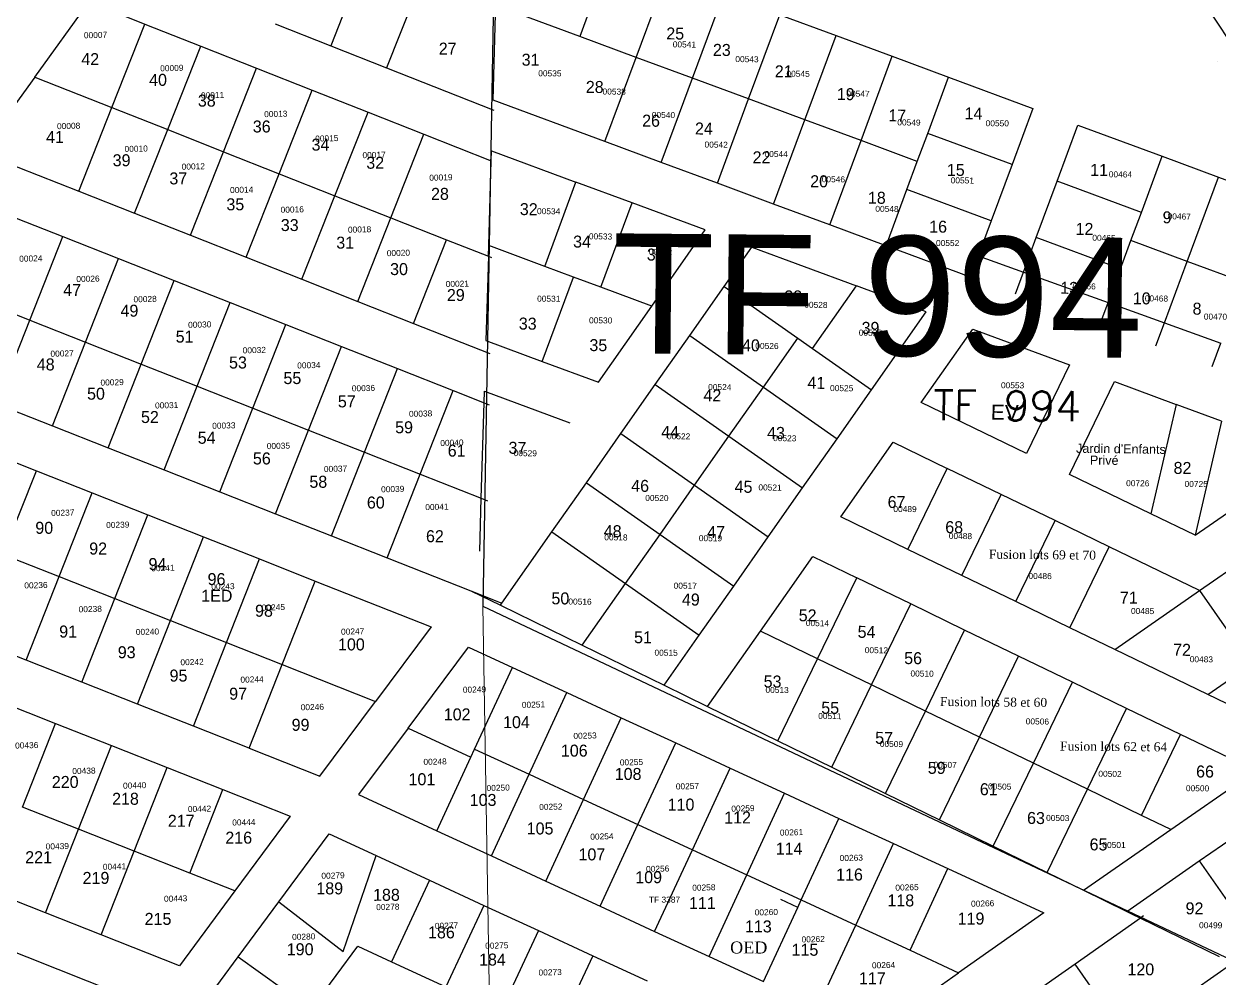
# Model space of a CAD drawing. Header units: metres. Extents: x 0 to 1324930, y 0 to 1631912.
# Drawn here: x 253211 to 253410.3, y 1630697.6 to 1630856.8 of the extents above; entities that cross this region are included whole.
import ezdxf
from ezdxf.enums import TextEntityAlignment as Align

# ---------------------------------------------------------------- set-up
doc = ezdxf.new("R2010")
doc.units = ezdxf.units.M
doc.header["$MEASUREMENT"] = 0
for name, color, linetype in [('A_revoir_niveau_0', 7, 'Continuous'), ('limites_parcelles', 7, 'Continuous'), ('limites_tf', 7, 'Continuous'), ('numero_lot', 7, 'Continuous'), ('numero_parcelle', 7, 'Continuous')]:
    doc.layers.add(name, color=color, linetype=linetype)
doc.layers.add('Numero Titre Foncier', color=4, linetype='Continuous', lineweight=0)
doc.layers.add('numéros', color=5, linetype='Continuous', lineweight=0)
doc.styles.get("Standard").update_dxf_attribs({"font": 'txt.shx'})
doc.styles.add('Style-Arial', font='arial.ttf')
doc.styles.add('Style-ENGINEERING', font='ENGINEERING.shx')
doc.styles.add('Style-FANCY', font='times.ttf')
doc.styles.add('Style-Times New Roman', font='times.ttf')

msp = doc.modelspace()

# ---------------------------------------------------------------- linework, layer by layer
at = {"layer": 'A_revoir_niveau_0', "color": 6, "ltscale": 39.37}
msp.add_line((253409.99533, 1630850.4831), (253410.01206, 1630850.52772), dxfattribs=at)
at = {"layer": 'limites_parcelles'}
for p, q in [((253308.83303, 1630868.76673), (253303.71837, 1630854.6697)), ((253267.67698, 1630867.07096), (253262.16745, 1630853.11914)), ((253313.09541, 1630851.19542), (253318.3056, 1630865.25765)), ((253276.97843, 1630863.39895), (253271.4689, 1630849.44746)), ((253322.47246, 1630847.72114), (253327.68283, 1630861.78388)), ((253212.78418, 1630847.88454), (253221.86654, 1630860.42814)), ((253221.86654, 1630860.42814), (253231.168, 1630856.75583)), ((253225.65853, 1630842.80215), (253231.168, 1630856.75583)), ((253231.168, 1630856.75583), (253240.46954, 1630853.08373)), ((253252.86698, 1630856.79043), (253262.16745, 1630853.11914)), ((253289.22717, 1630844.04237), (253289.6557, 1630858.39769)), ((253303.71837, 1630854.6697), (253294.34132, 1630858.14398)), ((253331.8495, 1630844.24686), (253337.06007, 1630858.31012)), ((253337.06007, 1630858.31012), (253346.4373, 1630854.83635)), ((253313.09541, 1630851.19542), (253303.71837, 1630854.6697)), ((253341.22655, 1630840.77258), (253346.4373, 1630854.83635)), ((253346.4373, 1630854.83635), (253355.81454, 1630851.36258)), ((253234.9601, 1630839.13037), (253240.46954, 1630853.08373)), ((253240.46954, 1630853.08373), (253249.77056, 1630849.41184)), ((253262.16745, 1630853.11914), (253271.4689, 1630849.44746)), ((253307.88399, 1630837.12985), (253313.09541, 1630851.19542)), ((253322.47246, 1630847.72114), (253313.09541, 1630851.19542)), ((253350.6036, 1630837.2983), (253355.81454, 1630851.36258)), ((253355.81454, 1630851.36258), (253365.19177, 1630847.88882)), ((253244.26123, 1630835.45876), (253249.77056, 1630849.41184)), ((253249.77056, 1630849.41184), (253259.0721, 1630845.73975)), ((253271.4689, 1630849.44746), (253289.3767, 1630842.37689)), ((253212.78418, 1630847.88454), (253203.70348, 1630835.34395)), ((253212.78418, 1630847.88454), (253225.65853, 1630842.80215)), ((253317.26104, 1630833.65557), (253322.47246, 1630847.72114)), ((253331.8495, 1630844.24686), (253322.47246, 1630847.72114)), ((253361.71778, 1630838.51254), (253365.19177, 1630847.88882)), ((253365.19177, 1630847.88882), (253379.25763, 1630842.67817)), ((253253.56289, 1630831.78695), (253259.0721, 1630845.73975)), ((253259.0721, 1630845.73975), (253268.37278, 1630842.068)), ((253220.15005, 1630828.85146), (253225.65853, 1630842.80215)), ((253225.65853, 1630842.80215), (253234.9601, 1630839.13037)), ((253307.88399, 1630837.12985), (253289.22717, 1630844.04237)), ((253326.63808, 1630830.18129), (253331.8495, 1630844.24686)), ((253341.22655, 1630840.77258), (253331.8495, 1630844.24686)), ((253379.25763, 1630842.67817), (253375.78335, 1630833.30112)), ((253262.86368, 1630828.11548), (253268.37278, 1630842.068)), ((253268.37278, 1630842.068), (253277.67427, 1630838.39592)), ((253336.01513, 1630826.70701), (253341.22655, 1630840.77258)), ((253350.6036, 1630837.2983), (253341.22655, 1630840.77258)), ((253229.45162, 1630825.17943), (253234.9601, 1630839.13037)), ((253234.9601, 1630839.13037), (253244.26123, 1630835.45876)), ((253383.28498, 1630830.5217), (253386.75926, 1630839.89875)), ((253386.75926, 1630839.89875), (253400.82483, 1630834.68733)), ((253272.16548, 1630824.44361), (253277.67427, 1630838.39592)), ((253277.67427, 1630838.39592), (253288.93324, 1630833.95061)), ((253317.26104, 1630833.65557), (253307.88399, 1630837.12985)), ((253345.39217, 1630823.23273), (253350.6036, 1630837.2983)), ((253359.98064, 1630833.82402), (253350.6036, 1630837.2983)), ((253359.98064, 1630833.82402), (253361.71778, 1630838.51254)), ((253375.78335, 1630833.30112), (253361.71778, 1630838.51254)), ((253203.70348, 1630835.34395), (253220.15005, 1630828.85146)), ((253238.75267, 1630821.50761), (253244.26123, 1630835.45876)), ((253244.26123, 1630835.45876), (253253.56289, 1630831.78695)), ((253288.93324, 1630833.95061), (253288.98228, 1630835.59705)), ((253288.98228, 1630835.59705), (253303.04896, 1630830.38704)), ((253397.35055, 1630825.31028), (253400.82483, 1630834.68733)), ((253400.82483, 1630834.68733), (253410.20188, 1630831.21305)), ((253288.51115, 1630819.77978), (253288.93324, 1630833.95061)), ((253326.63808, 1630830.18129), (253317.26104, 1630833.65557)), ((253358.2435, 1630829.1355), (253359.98064, 1630833.82402)), ((253375.78335, 1630833.30112), (253372.30907, 1630823.92408)), ((253248.05424, 1630817.83559), (253253.56289, 1630831.78695)), ((253253.56289, 1630831.78695), (253262.86368, 1630828.11548)), ((253404.99046, 1630817.14748), (253410.20188, 1630831.21305)), ((253410.20188, 1630831.21305), (253419.57892, 1630827.73877)), ((253220.15005, 1630828.85146), (253229.45162, 1630825.17943)), ((253297.83845, 1630816.32393), (253303.04896, 1630830.38704)), ((253312.4264, 1630826.91383), (253303.04896, 1630830.38704)), ((253336.01513, 1630826.70701), (253326.63808, 1630830.18129)), ((253354.76922, 1630819.75845), (253358.2435, 1630829.1355)), ((253372.30907, 1630823.92408), (253358.2435, 1630829.1355)), ((253379.8107, 1630821.14465), (253383.28498, 1630830.5217)), ((253397.35055, 1630825.31028), (253383.28498, 1630830.5217)), ((253257.35494, 1630814.1639), (253262.86368, 1630828.11548)), ((253262.86368, 1630828.11548), (253272.16548, 1630824.44361)), ((253307.2155, 1630812.84965), (253312.4264, 1630826.91383)), ((253324.61707, 1630822.39866), (253312.4264, 1630826.91383)), ((253345.39217, 1630823.23273), (253336.01513, 1630826.70701)), ((253208.16258, 1630824.98271), (253217.46332, 1630821.3111)), ((253229.45162, 1630825.17943), (253238.75267, 1630821.50761)), ((253395.61341, 1630820.62176), (253397.35055, 1630825.31028)), ((253266.65685, 1630810.49174), (253272.16548, 1630824.44361)), ((253272.16548, 1630824.44361), (253281.46726, 1630820.77175)), ((253354.76922, 1630819.75845), (253345.39217, 1630823.23273)), ((253372.30907, 1630823.92408), (253370.14632, 1630818.08686)), ((253211.95531, 1630807.35884), (253217.46332, 1630821.3111)), ((253217.46332, 1630821.3111), (253226.76491, 1630817.63914)), ((253238.75267, 1630821.50761), (253248.05424, 1630817.83559)), ((253275.95878, 1630806.81957), (253281.46726, 1630820.77175)), ((253281.46726, 1630820.77175), (253288.45849, 1630818.01185)), ((253315.70745, 1630809.70331), (253324.61707, 1630822.39866)), ((253377.67397, 1630815.37763), (253379.8107, 1630821.14465)), ((253393.87627, 1630815.93323), (253379.8107, 1630821.14465)), ((253393.87627, 1630815.93323), (253395.61341, 1630820.62176)), ((253404.99046, 1630817.14748), (253395.61341, 1630820.62176)), ((253288.45849, 1630818.01185), (253288.51115, 1630819.77978)), ((253297.83845, 1630816.32393), (253288.51115, 1630819.77978)), ((253327.77806, 1630812.97648), (253332.37367, 1630819.52477)), ((253332.37367, 1630819.52477), (253349.82602, 1630813.05852)), ((253368.83479, 1630814.54703), (253354.76922, 1630819.75845)), ((253221.25688, 1630803.6868), (253226.76491, 1630817.63914)), ((253226.76491, 1630817.63914), (253236.06617, 1630813.96732)), ((253248.05424, 1630817.83559), (253257.35494, 1630814.1639)), ((253288.45849, 1630818.01185), (253288.03969, 1630803.95135)), ((253288.45849, 1630818.01185), (253288.96543, 1630817.81172)), ((253370.14632, 1630818.08686), (253368.83479, 1630814.54703)), ((253370.14632, 1630818.08686), (253377.67397, 1630815.37763)), ((253401.19785, 1630806.91128), (253404.99046, 1630817.14748)), ((253414.3675, 1630813.6732), (253404.99046, 1630817.14748)), ((253302.63219, 1630814.54781), (253297.83845, 1630816.32393)), ((253376.33642, 1630811.76761), (253377.67397, 1630815.37763)), ((253377.67397, 1630815.37763), (253391.7883, 1630810.29782)), ((253391.7883, 1630810.29782), (253393.87627, 1630815.93323)), ((253230.5581, 1630800.0149), (253236.06617, 1630813.96732)), ((253236.06617, 1630813.96732), (253245.36777, 1630810.29537)), ((253257.35494, 1630814.1639), (253266.65685, 1630810.49174)), ((253297.41969, 1630800.47931), (253302.63219, 1630814.54781)), ((253307.2155, 1630812.84965), (253302.63219, 1630814.54781)), ((253315.70745, 1630809.70331), (253307.2155, 1630812.84965)), ((253322.03355, 1630804.79111), (253327.77806, 1630812.97648)), ((253327.77806, 1630812.97648), (253340.05611, 1630804.35971)), ((253342.51172, 1630802.63636), (253349.82602, 1630813.05852)), ((253361.46092, 1630808.74768), (253349.82602, 1630813.05852)), ((253202.65461, 1630811.03053), (253211.95531, 1630807.35884)), ((253239.85967, 1630796.34287), (253245.36777, 1630810.29537)), ((253245.36777, 1630810.29537), (253254.66937, 1630806.62341)), ((253266.65685, 1630810.49174), (253275.95878, 1630806.81957)), ((253306.79782, 1630797.00796), (253315.70745, 1630809.70331)), ((253352.33414, 1630795.74296), (253361.46092, 1630808.74768)), ((253390.40199, 1630806.55619), (253391.7883, 1630810.29782)), ((253391.7883, 1630810.29782), (253401.19785, 1630806.91128)), ((253206.44737, 1630793.40672), (253211.95531, 1630807.35884)), ((253211.95531, 1630807.35884), (253221.25688, 1630803.6868)), ((253275.95878, 1630806.81957), (253288.69678, 1630801.79062)), ((253399.77904, 1630803.08191), (253401.19785, 1630806.91128)), ((253401.19785, 1630806.91128), (253410.60741, 1630803.52474)), ((253249.16124, 1630792.67084), (253254.66937, 1630806.62341)), ((253254.66937, 1630806.62341), (253263.97062, 1630802.95159)), ((253316.28904, 1630796.60575), (253322.03355, 1630804.79111)), ((253322.03355, 1630804.79111), (253334.3116, 1630796.17435)), ((253360.60889, 1630793.60734), (253369.21752, 1630805.87379)), ((253369.21752, 1630805.87379), (253385.34586, 1630799.89809)), ((253215.74896, 1630789.73476), (253221.25688, 1630803.6868)), ((253221.25688, 1630803.6868), (253230.5581, 1630800.0149)), ((253258.46246, 1630788.99894), (253263.97062, 1630802.95159)), ((253263.97062, 1630802.95159), (253273.27222, 1630799.27964)), ((253288.03969, 1630803.95135), (253297.41969, 1630800.47931)), ((253334.3116, 1630796.17435), (253340.05611, 1630804.35971)), ((253340.05611, 1630804.35971), (253342.51172, 1630802.63636)), ((253409.15608, 1630799.60763), (253410.60741, 1630803.52474)), ((253342.51172, 1630802.63636), (253352.33414, 1630795.74296)), ((253225.05022, 1630786.06294), (253230.5581, 1630800.0149)), ((253230.5581, 1630800.0149), (253239.85967, 1630796.34287)), ((253267.76403, 1630785.3269), (253273.27222, 1630799.27964)), ((253273.27222, 1630799.27964), (253282.57423, 1630795.60752)), ((253297.41969, 1630800.47931), (253306.79782, 1630797.00796)), ((253385.34586, 1630799.89809), (253378.18781, 1630785.10264)), ((253385.38927, 1630781.61857), (253392.88204, 1630797.10587)), ((253392.88204, 1630797.10587), (253403.1311, 1630793.3085)), ((253234.35181, 1630782.39098), (253239.85967, 1630796.34287)), ((253239.85967, 1630796.34287), (253249.16124, 1630792.67084)), ((253277.06525, 1630781.65501), (253282.57423, 1630795.60752)), ((253282.57423, 1630795.60752), (253287.7313, 1630793.57144)), ((253287.7313, 1630793.57144), (253287.789, 1630795.51283)), ((253287.789, 1630795.51283), (253302.04602, 1630790.23711)), ((253310.54453, 1630788.42038), (253316.28904, 1630796.60575)), ((253316.28904, 1630796.60575), (253328.56709, 1630787.98898)), ((253328.56709, 1630787.98898), (253334.3116, 1630796.17435)), ((253334.3116, 1630796.17435), (253346.58961, 1630787.55761)), ((253346.58961, 1630787.55761), (253352.33414, 1630795.74296)), ((253206.44737, 1630793.40672), (253215.74896, 1630789.73476)), ((253287.25747, 1630777.6313), (253287.7313, 1630793.57144)), ((253287.7313, 1630793.57144), (253288.55416, 1630793.24656)), ((253378.18781, 1630785.10264), (253360.60889, 1630793.60734)), ((253403.1311, 1630793.3085), (253398.94799, 1630775.05885)), ((253410.69839, 1630790.50475), (253403.1311, 1630793.3085)), ((253243.65341, 1630778.71901), (253249.16124, 1630792.67084)), ((253249.16124, 1630792.67084), (253258.46246, 1630788.99894)), ((253215.74896, 1630789.73476), (253225.05022, 1630786.06294)), ((253252.95466, 1630775.04719), (253258.46246, 1630788.99894)), ((253258.46246, 1630788.99894), (253267.76403, 1630785.3269)), ((253410.69839, 1630790.50475), (253406.3385, 1630771.48331)), ((253304.80002, 1630780.23502), (253310.54453, 1630788.42038)), ((253310.54453, 1630788.42038), (253322.82258, 1630779.80362)), ((253322.82258, 1630779.80362), (253328.56709, 1630787.98898)), ((253328.56709, 1630787.98898), (253340.84508, 1630779.37225)), ((253340.84508, 1630779.37225), (253346.58961, 1630787.55761)), ((253346.58961, 1630787.55761), (253346.58965, 1630787.55758)), ((253347.22269, 1630774.53331), (253355.95282, 1630786.97289)), ((253355.95282, 1630786.97289), (253364.95464, 1630782.6178)), ((253203.76154, 1630785.88215), (253213.062, 1630782.20784)), ((253225.05022, 1630786.06294), (253234.35181, 1630782.39098)), ((253262.25626, 1630771.37523), (253267.76403, 1630785.3269)), ((253267.76403, 1630785.3269), (253277.06525, 1630781.65501)), ((253406.3385, 1630771.48331), (253425.7017, 1630784.94589)), ((253207.55017, 1630768.2567), (253213.062, 1630782.20784)), ((253213.062, 1630782.20784), (253222.36246, 1630778.53352)), ((253234.35181, 1630782.39098), (253243.65341, 1630778.71901)), ((253271.55728, 1630767.70349), (253277.06525, 1630781.65501)), ((253277.06525, 1630781.65501), (253287.25747, 1630777.6313)), ((253358.42201, 1630769.11507), (253364.95464, 1630782.6178)), ((253373.95646, 1630778.26272), (253364.95464, 1630782.6178)), ((253398.94799, 1630775.05885), (253385.38927, 1630781.61857)), ((253299.05551, 1630772.04965), (253304.80002, 1630780.23502)), ((253304.80002, 1630780.23502), (253317.07807, 1630771.61825)), ((253317.07807, 1630771.61825), (253322.82258, 1630779.80362)), ((253322.82258, 1630779.80362), (253335.10056, 1630771.1869)), ((253335.10056, 1630771.1869), (253340.84508, 1630779.37225)), ((253216.85061, 1630764.58234), (253222.36246, 1630778.53352)), ((253222.36246, 1630778.53352), (253231.66291, 1630774.85921)), ((253243.65341, 1630778.71901), (253252.95466, 1630775.04719)), ((253286.99461, 1630768.78819), (253287.25747, 1630777.6313)), ((253287.25747, 1630777.6313), (253288.28551, 1630777.22545)), ((253367.42383, 1630764.75998), (253373.95646, 1630778.26272)), ((253382.95828, 1630773.90763), (253373.95646, 1630778.26272)), ((253226.15105, 1630760.90797), (253231.66291, 1630774.85921)), ((253231.66291, 1630774.85921), (253240.96337, 1630771.1849)), ((253252.95466, 1630775.04719), (253262.25626, 1630771.37523)), ((253406.3385, 1630771.48331), (253398.94799, 1630775.05885)), ((253358.42201, 1630769.11507), (253347.22269, 1630774.53331)), ((253376.42565, 1630760.40489), (253382.95828, 1630773.90763)), ((253391.96011, 1630769.55254), (253382.95828, 1630773.90763)), ((253235.45148, 1630757.23361), (253240.96337, 1630771.1849)), ((253240.96337, 1630771.1849), (253250.26383, 1630767.51059)), ((253262.25626, 1630771.37523), (253271.55728, 1630767.70349)), ((253290.70204, 1630760.14571), (253299.05551, 1630772.04965)), ((253299.05551, 1630772.04965), (253311.33356, 1630763.43289)), ((253311.33356, 1630763.43289), (253317.07807, 1630771.61825)), ((253317.07807, 1630771.61825), (253329.35603, 1630763.00155)), ((253329.35603, 1630763.00155), (253335.10056, 1630771.1869)), ((253367.42383, 1630764.75998), (253358.42201, 1630769.11507)), ((253385.42747, 1630756.0498), (253391.96011, 1630769.55254)), ((253407.06492, 1630762.24481), (253391.96011, 1630769.55254)), ((253207.55017, 1630768.2567), (253216.85061, 1630764.58234)), ((253244.75192, 1630753.55924), (253250.26383, 1630767.51059)), ((253250.26383, 1630767.51059), (253259.56481, 1630763.83607)), ((253271.55728, 1630767.70349), (253285.52199, 1630762.19064)), ((253333.83649, 1630755.45929), (253342.56662, 1630767.89887)), ((253342.56662, 1630767.89887), (253349.87399, 1630764.36355)), ((253407.06492, 1630762.24481), (253415.27544, 1630767.95331)), ((253211.34136, 1630750.63773), (253216.85061, 1630764.58234)), ((253216.85061, 1630764.58234), (253226.15105, 1630760.90797)), ((253254.05234, 1630749.88489), (253259.56481, 1630763.83607)), ((253259.56481, 1630763.83607), (253278.91584, 1630756.19174)), ((253304.09195, 1630753.11429), (253311.33356, 1630763.43289)), ((253311.33356, 1630763.43289), (253323.6115, 1630754.81619)), ((253323.6115, 1630754.81619), (253329.35603, 1630763.00155)), ((253343.34136, 1630750.86082), (253349.87399, 1630764.36355)), ((253358.87581, 1630760.00847), (253349.87399, 1630764.36355)), ((253376.42565, 1630760.40489), (253367.42383, 1630764.75998)), ((253220.64133, 1630746.96218), (253226.15105, 1630760.90797)), ((253226.15105, 1630760.90797), (253235.45148, 1630757.23361)), ((253285.52199, 1630762.19064), (253290.44763, 1630759.78316)), ((253285.52199, 1630762.19064), (253290.70204, 1630760.14571)), ((253392.93238, 1630752.41893), (253407.06492, 1630762.24481)), ((253407.06492, 1630762.24481), (253415.62767, 1630749.92903)), ((253290.44763, 1630759.78316), (253290.70204, 1630760.14571)), ((253290.44763, 1630759.78316), (253304.09195, 1630753.11429)), ((253352.34318, 1630746.50573), (253358.87581, 1630760.00847)), ((253367.87764, 1630755.65338), (253358.87581, 1630760.00847)), ((253385.42747, 1630756.0498), (253376.42565, 1630760.40489)), ((253229.9413, 1630743.28664), (253235.45148, 1630757.23361)), ((253235.45148, 1630757.23361), (253244.75192, 1630753.55924)), ((253278.91584, 1630756.19174), (253269.63611, 1630743.72906)), ((253317.73671, 1630746.44521), (253323.6115, 1630754.81619)), ((253325.01411, 1630742.88827), (253333.83649, 1630755.45929)), ((253343.34136, 1630750.86082), (253333.83649, 1630755.45929)), ((253361.345, 1630742.15064), (253367.87764, 1630755.65338)), ((253376.87946, 1630751.29829), (253367.87764, 1630755.65338)), ((253392.93238, 1630752.41893), (253385.42747, 1630756.0498)), ((253211.34136, 1630750.63773), (253202.04139, 1630754.31327)), ((253239.24127, 1630739.6111), (253244.75192, 1630753.55924)), ((253244.75192, 1630753.55924), (253254.05234, 1630749.88489)), ((253304.09195, 1630753.11429), (253317.73671, 1630746.44521)), ((253275.04355, 1630739.2712), (253285.11319, 1630752.79419)), ((253285.11319, 1630752.79419), (253292.44794, 1630749.40581)), ((253336.71693, 1630737.16835), (253343.34136, 1630750.86082)), ((253352.34318, 1630746.50573), (253343.34136, 1630750.86082)), ((253370.34682, 1630737.79555), (253376.87946, 1630751.29829)), ((253385.88128, 1630746.9432), (253376.87946, 1630751.29829)), ((253408.42697, 1630744.92263), (253392.93238, 1630752.41893)), ((253220.64133, 1630746.96218), (253211.34136, 1630750.63773)), ((253248.54086, 1630735.9357), (253254.05234, 1630749.88489)), ((253254.05234, 1630749.88489), (253269.63611, 1630743.72906)), ((253286.15778, 1630735.79013), (253292.44794, 1630749.40581)), ((253292.44794, 1630749.40581), (253301.52598, 1630745.21208)), ((253408.42697, 1630744.92263), (253415.62767, 1630749.92903)), ((253229.9413, 1630743.28664), (253220.64133, 1630746.96218)), ((253379.34865, 1630733.44047), (253385.88128, 1630746.9432)), ((253394.8831, 1630742.58811), (253385.88128, 1630746.9432)), ((253295.2358, 1630731.59608), (253301.52598, 1630745.21208)), ((253301.52598, 1630745.21208), (253310.60397, 1630741.01838)), ((253317.73671, 1630746.44521), (253325.01411, 1630742.88827)), ((253345.70126, 1630732.77712), (253352.34318, 1630746.50573)), ((253361.345, 1630742.15064), (253352.34318, 1630746.50573)), ((253423.92157, 1630737.42633), (253408.42697, 1630744.92263)), ((253206.97854, 1630743.75177), (253216.27922, 1630740.0775)), ((253239.24127, 1630739.6111), (253229.9413, 1630743.28664)), ((253260.35572, 1630731.26638), (253269.63611, 1630743.72906)), ((253325.01411, 1630742.88827), (253336.71693, 1630737.16835)), ((253304.31344, 1630727.40221), (253310.60397, 1630741.01838)), ((253310.60397, 1630741.01838), (253319.68278, 1630736.8243)), ((253354.6856, 1630728.38589), (253361.345, 1630742.15064)), ((253370.34682, 1630737.79555), (253361.345, 1630742.15064)), ((253388.35047, 1630729.08538), (253394.8831, 1630742.58811)), ((253403.88492, 1630738.23302), (253394.8831, 1630742.58811)), ((253210.77338, 1630726.13068), (253216.27922, 1630740.0775)), ((253216.27922, 1630740.0775), (253225.57956, 1630736.40337)), ((253248.54086, 1630735.9357), (253239.24127, 1630739.6111)), ((253275.04355, 1630739.2712), (253266.80486, 1630728.20574)), ((253275.04355, 1630739.2712), (253285.52856, 1630734.42813)), ((253336.71693, 1630737.16835), (253345.70126, 1630732.77712)), ((253363.66994, 1630723.99466), (253370.34682, 1630737.79555)), ((253379.34865, 1630733.44047), (253370.34682, 1630737.79555)), ((253397.35229, 1630724.73029), (253403.88492, 1630738.23302)), ((253416.38421, 1630732.18586), (253403.88492, 1630738.23302)), ((253220.07319, 1630722.45522), (253225.57956, 1630736.40337)), ((253225.57956, 1630736.40337), (253234.88009, 1630732.72917)), ((253248.54086, 1630735.9357), (253260.35572, 1630731.26638)), ((253285.52856, 1630734.42813), (253286.15778, 1630735.79013)), ((253286.15778, 1630735.79013), (253295.2358, 1630731.59608)), ((253313.39215, 1630723.20783), (253319.68278, 1630736.8243)), ((253319.68278, 1630736.8243), (253328.76077, 1630732.6306)), ((253279.86676, 1630722.171), (253285.5287, 1630734.42807)), ((253285.5287, 1630734.42807), (253285.52856, 1630734.42813)), ((253372.65427, 1630719.60343), (253379.34865, 1630733.44047)), ((253388.35047, 1630729.08538), (253379.34865, 1630733.44047)), ((253229.37327, 1630718.77966), (253234.88009, 1630732.72917)), ((253234.88009, 1630732.72917), (253244.18059, 1630729.05497)), ((253288.94437, 1630717.97738), (253295.2358, 1630731.59608)), ((253295.2358, 1630731.59608), (253304.31344, 1630727.40221)), ((253322.47001, 1630719.01385), (253328.76077, 1630732.6306)), ((253328.76077, 1630732.6306), (253337.83838, 1630728.43707)), ((253345.70126, 1630732.77712), (253354.6856, 1630728.38589)), ((253402.25161, 1630722.35999), (253416.38421, 1630732.18586)), ((253238.67412, 1630715.10379), (253244.18059, 1630729.05497)), ((253244.18059, 1630729.05497), (253255.40735, 1630724.61942)), ((253381.63861, 1630715.2122), (253388.35047, 1630729.08538)), ((253397.35229, 1630724.73029), (253388.35047, 1630729.08538)), ((253266.80486, 1630728.20574), (253279.86666, 1630722.17078)), ((253298.02188, 1630713.7838), (253304.31344, 1630727.40221)), ((253304.31344, 1630727.40221), (253313.39215, 1630723.20783)), ((253331.54749, 1630714.82005), (253337.83838, 1630728.43707)), ((253337.83838, 1630728.43707), (253346.91719, 1630724.24299)), ((253354.6856, 1630728.38589), (253363.66994, 1630723.99466)), ((253220.07319, 1630722.45522), (253210.77338, 1630726.13068)), ((253255.40735, 1630724.61942), (253246.17896, 1630712.13776)), ((253307.10071, 1630709.58961), (253313.39215, 1630723.20783)), ((253313.39215, 1630723.20783), (253322.47001, 1630719.01385)), ((253340.62617, 1630710.62569), (253346.91719, 1630724.24299)), ((253346.91719, 1630724.24299), (253355.99518, 1630720.04929)), ((253363.66994, 1630723.99466), (253372.65427, 1630719.60343)), ((253402.25161, 1630722.35999), (253397.35229, 1630724.73029)), ((253214.56509, 1630708.50268), (253220.07319, 1630722.45522)), ((253229.37327, 1630718.77966), (253220.07319, 1630722.45522)), ((253253.48502, 1630710.30966), (253261.87552, 1630721.67198)), ((253261.87552, 1630721.67198), (253269.75885, 1630718.02678)), ((253279.86666, 1630722.17078), (253279.86676, 1630722.171)), ((253279.86676, 1630722.171), (253288.94437, 1630717.97738)), ((253387.70575, 1630712.24679), (253402.25161, 1630722.35999)), ((253407.00886, 1630717.14188), (253415.05517, 1630722.7362)), ((253316.17866, 1630705.39583), (253322.47001, 1630719.01385)), ((253322.47001, 1630719.01385), (253331.54749, 1630714.82005)), ((253349.70403, 1630706.43171), (253355.99518, 1630720.04929)), ((253355.99518, 1630720.04929), (253365.07278, 1630715.85577)), ((253372.65427, 1630719.60343), (253381.63861, 1630715.2122)), ((253223.86519, 1630704.82692), (253229.37327, 1630718.77966)), ((253238.67412, 1630715.10379), (253229.37327, 1630718.77966)), ((253264.2563, 1630702.03859), (253269.75885, 1630718.02678)), ((253269.75885, 1630718.02678), (253278.63868, 1630713.92081)), ((253288.94437, 1630717.97738), (253298.02188, 1630713.7838)), ((253394.90634, 1630708.7274), (253407.00886, 1630717.14188)), ((253407.00886, 1630717.14188), (253415.57161, 1630704.8261)), ((253246.17896, 1630712.13776), (253238.67412, 1630715.10379)), ((253358.78123, 1630702.23804), (253365.07278, 1630715.85577)), ((253365.07278, 1630715.85577), (253365.07283, 1630715.85587)), ((253365.07283, 1630715.85587), (253381.05776, 1630708.4712)), ((253381.63861, 1630715.2122), (253387.70575, 1630712.24679)), ((253278.63868, 1630713.92081), (253272.28097, 1630700.3361)), ((253278.63868, 1630713.92081), (253287.71429, 1630709.72431)), ((253298.02188, 1630713.7838), (253307.10071, 1630709.58961)), ((253325.25623, 1630701.20223), (253331.54749, 1630714.82005)), ((253331.54749, 1630714.82005), (253340.62617, 1630710.62569)), ((253214.56509, 1630708.50268), (253205.26533, 1630712.17829)), ((253246.17896, 1630712.13776), (253236.95024, 1630699.65611)), ((253387.70575, 1630712.24679), (253394.90634, 1630708.7274)), ((253246.71236, 1630701.13919), (253253.48502, 1630710.30966)), ((253253.48502, 1630710.30966), (253264.2563, 1630702.03859)), ((253287.71429, 1630709.72431), (253281.35713, 1630696.13895)), ((253287.71429, 1630709.72431), (253296.79111, 1630705.52724)), ((253307.10071, 1630709.58961), (253316.17866, 1630705.39583)), ((253334.33501, 1630697.00807), (253340.05141, 1630709.38159)), ((253340.05141, 1630709.38159), (253337.20999, 1630710.69436)), ((253340.05141, 1630709.38159), (253340.62617, 1630710.62569)), ((253340.62617, 1630710.62569), (253349.70403, 1630706.43171)), ((253223.86519, 1630704.82692), (253214.56509, 1630708.50268)), ((253381.05776, 1630708.4712), (253366.88004, 1630698.49658)), ((253397.20486, 1630707.60397), (253386.29148, 1630699.92594)), ((253394.90634, 1630708.7274), (253395.83874, 1630708.27167)), ((253395.83874, 1630708.27167), (253397.20486, 1630707.60397)), ((253397.73195, 1630707.97481), (253397.20486, 1630707.60397)), ((253397.20486, 1630707.60397), (253410.33604, 1630701.18598)), ((253296.79111, 1630705.52724), (253290.43404, 1630691.94181)), ((253296.79111, 1630705.52724), (253305.86835, 1630701.32999)), ((253316.17866, 1630705.39583), (253325.25623, 1630701.20223)), ((253343.41296, 1630692.81429), (253349.70403, 1630706.43171)), ((253349.70403, 1630706.43171), (253358.78123, 1630702.23804)), ((253202.84731, 1630704.5276), (253232.03087, 1630693.00316)), ((253236.95024, 1630699.65611), (253223.86519, 1630704.82692)), ((253240.77192, 1630693.09556), (253246.71236, 1630701.13919)), ((253246.71236, 1630701.13919), (253258.9246, 1630692.43081)), ((253258.9246, 1630692.43081), (253266.67816, 1630702.92678)), ((253266.67816, 1630702.92678), (253272.28097, 1630700.3361)), ((253305.86835, 1630701.32999), (253299.51126, 1630687.74453)), ((253305.86835, 1630701.32999), (253314.9452, 1630697.13291)), ((253325.25623, 1630701.20223), (253334.33501, 1630697.00807)), ((253358.78123, 1630702.23804), (253366.88004, 1630698.49658)), ((253272.28097, 1630700.3361), (253281.35713, 1630696.13895)), ((253386.29148, 1630699.92594), (253378.11256, 1630694.17183)), ((253394.92633, 1630687.6608), (253386.29148, 1630699.92594)), ((253412.58688, 1630700.08586), (253403.10439, 1630693.41427)), ((253352.69266, 1630688.52746), (253366.88004, 1630698.49658))]:
    msp.add_line(p, q, dxfattribs=at)
at = {"layer": 'limites_tf', "color": 5, "linetype": 'Continuous', "lineweight": 30}
msp.add_line((253470.32791, 1630764.82293), (253392.7634, 1630883.42364), dxfattribs=at)
at = {"layer": 'limites_tf', "color": 5, "linetype": 'Continuous', "lineweight": 13}
msp.add_line((253288.85358, 1630678.08515), (253287.53423, 1630759.62695), dxfattribs=at)
at = {"layer": 'limites_tf', "color": 5, "linetype": 'Continuous', "lineweight": 30, "flags": 128}
msp.add_lwpolyline([(253002.7859, 1630393.41598), (252998.91285, 1630403.06476), (252961.57878, 1630447.61296), (252947.70687, 1630548.60859), (253207.07375, 1630906.74054), (253289.9271, 1630896.15671), (253287.53423, 1630759.62695), (253428.54129, 1630692.97049), (253002.7859, 1630393.41598)], close=True, dxfattribs=at)

# ---------------------------------------------------------------- texts
at = {"layer": 'Numero Titre Foncier', "color": 4, "linetype": 'Continuous', "lineweight": 13, "style": 'Style-Arial'}
msp.add_text('TF 994', height=19.99996, rotation=359.49, dxfattribs=at).set_placement((253353.33156, 1630811.44623), align=Align.MIDDLE_CENTER)
at = {"layer": 'numero_lot', "color": 7, "linetype": 'Continuous', "lineweight": 0}
for s, height, rotation, style, p in [('25', 1.999994, 359.49, 'Style-ENGINEERING', (253319.60666, 1630855.16889, -0.00197)), ('27', 1.999998, 0.0227, 'Style-ENGINEERING', (253281.65825, 1630852.64783)), ('23', 1.999994, 359.49, 'Style-ENGINEERING', (253327.38265, 1630852.4305, -0.00197)), ('42', 1.999998, 0.0227, 'Style-ENGINEERING', (253222.03894, 1630850.89421)), ('31', 1.999994, 359.49, 'Style-ENGINEERING', (253295.48577, 1630850.79688, -0.00197)), ('21', 1.999994, 359.49, 'Style-ENGINEERING', (253337.69777, 1630848.84823, -0.00197)), ('40', 1.999998, 0.0227, 'Style-ENGINEERING', (253233.35315, 1630847.43769)), ('28', 1.999994, 359.49, 'Style-ENGINEERING', (253306.18459, 1630846.25425, -0.00197)), ('38', 1.999998, 0.0227, 'Style-ENGINEERING', (253241.48268, 1630843.97991)), ('19', 1.999994, 359.49, 'Style-ENGINEERING', (253348.04957, 1630845.06031, -0.00197)), ('14', 1.999994, 359.49, 'Style-ENGINEERING', (253369.36082, 1630841.8327, -0.00197)), ('36', 1.999998, 0.0227, 'Style-ENGINEERING', (253250.64458, 1630839.65654)), ('26', 1.999994, 359.49, 'Style-ENGINEERING', (253315.57704, 1630840.62698, -0.00197)), ('17', 1.999994, 359.49, 'Style-ENGINEERING', (253356.63927, 1630841.49339, -0.00197)), ('41', 1.999998, 0.0227, 'Style-ENGINEERING', (253216.17069, 1630837.91288)), ('24', 1.999994, 359.49, 'Style-ENGINEERING', (253324.3921, 1630839.31658, -0.00197)), ('34', 1.999998, 0.0227, 'Style-ENGINEERING', (253260.44698, 1630836.63243)), ('39', 1.999998, 0.0227, 'Style-ENGINEERING', (253227.27725, 1630834.02328)), ('32', 1.999998, 0.0227, 'Style-ENGINEERING', (253269.5688, 1630833.60704)), ('22', 1.999994, 359.49, 'Style-ENGINEERING', (253333.99711, 1630834.50871, -0.00197)), ('15', 1.999994, 359.49, 'Style-ENGINEERING', (253366.40316, 1630832.41426, -0.00197)), ('11', 1.999994, 359.49, 'Style-ENGINEERING', (253390.2981, 1630832.40688, -0.00197)), ('37', 1.999998, 0.0227, 'Style-ENGINEERING', (253236.73583, 1630830.99803)), ('20', 1.999994, 359.49, 'Style-ENGINEERING', (253343.60614, 1630830.52207, -0.00197)), ('28', 1.999998, 0.0227, 'Style-ENGINEERING', (253280.37185, 1630828.42032)), ('18', 1.999994, 359.49, 'Style-ENGINEERING', (253353.23273, 1630827.76721, -0.00197)), ('35', 1.999998, 0.0227, 'Style-ENGINEERING', (253246.24211, 1630826.6758)), ('32', 1.999994, 359.49, 'Style-ENGINEERING', (253295.18049, 1630825.86777, -0.00197)), ('9', 1.99999, 359.49, 'Style-ENGINEERING', (253401.63963, 1630824.50373, -0.00197)), ('33', 1.999998, 0.0227, 'Style-ENGINEERING', (253255.31591, 1630823.21839)), ('16', 1.999994, 359.49, 'Style-ENGINEERING', (253363.45351, 1630822.95385, -0.00197)), ('12', 1.999994, 359.49, 'Style-ENGINEERING', (253387.86918, 1630822.5731, -0.00197)), ('31', 1.999998, 0.0227, 'Style-ENGINEERING', (253264.56468, 1630820.28006)), ('34', 1.999994, 359.49, 'Style-ENGINEERING', (253304.06529, 1630820.45034, -0.00197)), ('36', 1.999994, 359.49, 'Style-ENGINEERING', (253316.3624, 1630818.28767, -0.00197)), ('30', 1.999998, 0.0227, 'Style-ENGINEERING', (253273.54366, 1630815.87061)), ('47', 1.999998, 0.0227, 'Style-ENGINEERING', (253219.0302, 1630812.38801)), ('13', 1.999994, 359.49, 'Style-ENGINEERING', (253385.31839, 1630812.7404, -0.00197)), ('29', 1.999998, 0.0227, 'Style-ENGINEERING', (253283.01816, 1630811.54837)), ('38', 1.999994, 359.49, 'Style-ENGINEERING', (253339.2908, 1630811.30799, -0.00197)), ('10', 1.999994, 359.49, 'Style-ENGINEERING', (253397.4106, 1630810.9902, -0.00197)), ('49', 1.999998, 0.0227, 'Style-ENGINEERING', (253228.58419, 1630808.9308)), ('8', 1.99999, 359.49, 'Style-ENGINEERING', (253406.63581, 1630809.26551, -0.00197)), ('33', 1.999994, 359.49, 'Style-ENGINEERING', (253295.01054, 1630806.77444, -0.00197)), ('39', 1.999994, 359.49, 'Style-ENGINEERING', (253352.17626, 1630806.06026, -0.00197)), ('51', 1.999998, 0.0227, 'Style-ENGINEERING', (253237.78489, 1630804.60844)), ('35', 1.999994, 359.49, 'Style-ENGINEERING', (253306.78537, 1630803.17917, -0.00197)), ('40', 1.999994, 359.49, 'Style-ENGINEERING', (253332.23569, 1630803.15795, -0.00197)), ('48', 1.999998, 0.0227, 'Style-ENGINEERING', (253214.62012, 1630799.96127)), ('53', 1.999998, 0.0227, 'Style-ENGINEERING', (253246.685, 1630800.28497)), ('55', 1.999998, 0.0227, 'Style-ENGINEERING', (253255.75759, 1630797.69256)), ('41', 1.999994, 359.49, 'Style-ENGINEERING', (253343.14612, 1630796.9012, -0.00197)), ('50', 1.999998, 0.0227, 'Style-ENGINEERING', (253223.00489, 1630795.08459)), ('57', 1.999998, 0.0227, 'Style-ENGINEERING', (253264.83257, 1630793.80316)), ('42', 1.999994, 359.49, 'Style-ENGINEERING', (253325.80111, 1630794.79707, -0.00197)), ('52', 1.999998, 0.0227, 'Style-ENGINEERING', (253231.9996, 1630791.19415)), ('54', 1.999998, 0.0227, 'Style-ENGINEERING', (253241.45735, 1630787.7369)), ('59', 1.999998, 0.0227, 'Style-ENGINEERING', (253274.3859, 1630789.47995)), ('44', 1.999994, 359.49, 'Style-ENGINEERING', (253318.76757, 1630788.70005, -0.00197)), ('43', 1.999994, 359.49, 'Style-ENGINEERING', (253336.41961, 1630788.54292, -0.00197)), ('37', 1.999994, 359.49, 'Style-ENGINEERING', (253293.2902, 1630786.05234, -0.00197)), ('56', 1.999998, 0.0227, 'Style-ENGINEERING', (253250.66651, 1630784.27955)), ('61', 1.999998, 0.0227, 'Style-ENGINEERING', (253283.15543, 1630785.59042)), ('82', 1.999994, 359.49, 'Style-ENGINEERING', (253404.20922, 1630782.69914, -0.00197)), ('58', 1.999998, 0.0227, 'Style-ENGINEERING', (253260.08488, 1630780.38928)), ('46', 1.999994, 359.49, 'Style-ENGINEERING', (253313.76101, 1630779.7105, -0.00197)), ('45', 1.999994, 359.49, 'Style-ENGINEERING', (253331.00254, 1630779.55702, -0.00197)), ('60', 1.999998, 0.0227, 'Style-ENGINEERING', (253269.67108, 1630776.93207)), ('67', 1.999994, 359.49, 'Style-ENGINEERING', (253356.52167, 1630777.01267, -0.00197)), ('90', 1.999998, 0.0227, 'Style-ENGINEERING', (253214.37375, 1630772.71017)), ('48', 1.999994, 359.49, 'Style-ENGINEERING', (253309.17775, 1630772.15442, -0.00197)), ('47', 1.999994, 359.49, 'Style-ENGINEERING', (253326.41928, 1630772.00094, -0.00197)), ('68', 1.999994, 359.49, 'Style-ENGINEERING', (253366.13217, 1630772.82071, -0.00197)), ('62', 1.999998, 0.0227, 'Style-ENGINEERING', (253279.52948, 1630771.31098)), ('92', 1.999998, 0.0227, 'Style-ENGINEERING', (253223.36729, 1630769.25273)), ('Fusion lots 69 et 70', 1.499997, 359.49, 'Style-Times New Roman', (253380.84915, 1630768.22973, -0.00197)), ('94', 1.999998, 0.0227, 'Style-ENGINEERING', (253233.2577, 1630766.66065)), ('96', 1.999998, 0.0227, 'Style-ENGINEERING', (253243.10749, 1630764.15755)), ('1ED', 1.999998, 0.0227, 'Style-ENGINEERING', (253243.16184, 1630761.37757)), ('50', 1.999994, 359.49, 'Style-ENGINEERING', (253300.45318, 1630760.93943, -0.00197)), ('49', 1.999994, 359.49, 'Style-ENGINEERING', (253322.21364, 1630760.74573, -0.00197)), ('71', 1.999994, 359.49, 'Style-ENGINEERING', (253395.2596, 1630761.06346, -0.00197)), ('98', 1.999998, 0.0227, 'Style-ENGINEERING', (253251.0214, 1630758.88068)), ('52', 1.999994, 359.49, 'Style-ENGINEERING', (253341.69107, 1630758.1085, -0.00197)), ('91', 1.999998, 0.0227, 'Style-ENGINEERING', (253218.36338, 1630755.40675)), ('51', 1.999994, 359.49, 'Style-ENGINEERING', (253314.23537, 1630754.4518, -0.00197)), ('54', 1.999994, 359.49, 'Style-ENGINEERING', (253351.51961, 1630755.35184, -0.00197)), ('93', 1.999998, 0.0227, 'Style-ENGINEERING', (253228.12615, 1630751.94961)), ('100', 1.999998, 0.0227, 'Style-ENGINEERING', (253265.59856, 1630753.26246)), ('72', 1.999994, 359.49, 'Style-ENGINEERING', (253404.13075, 1630752.36101, -0.00197)), ('56', 1.999994, 359.49, 'Style-ENGINEERING', (253359.28098, 1630750.97102, -0.00197)), ('95', 1.999998, 0.0227, 'Style-ENGINEERING', (253236.76825, 1630748.05904)), ('53', 1.999994, 359.49, 'Style-ENGINEERING', (253335.8452, 1630747.07321, -0.00197)), ('97', 1.999998, 0.0227, 'Style-ENGINEERING', (253246.70689, 1630745.03497)), ('55', 1.999994, 359.49, 'Style-ENGINEERING', (253345.45387, 1630742.67594, -0.00197)), ('Fusion lots 58 et 60', 1.499997, 359.49, 'Style-Times New Roman', (253372.70079, 1630743.66078, -0.00197)), ('99', 1.999998, 0.0227, 'Style-ENGINEERING', (253257.12456, 1630739.8471)), ('102', 1.999998, 0.0227, 'Style-ENGINEERING', (253283.23635, 1630741.58745)), ('104', 1.999998, 0.0227, 'Style-ENGINEERING', (253293.12524, 1630740.29436)), ('57', 1.999994, 359.49, 'Style-ENGINEERING', (253354.44129, 1630737.66824, -0.00197)), ('Fusion lots 62 et 64', 1.499997, 359.49, 'Style-Times New Roman', (253392.7237, 1630736.23405, -0.00197)), ('106', 1.999998, 0.0227, 'Style-ENGINEERING', (253302.76692, 1630735.53918)), ('59', 1.999994, 359.49, 'Style-ENGINEERING', (253363.22345, 1630732.66236, -0.00197)), ('66', 1.999994, 359.49, 'Style-ENGINEERING', (253407.96751, 1630732.05875, -0.00197)), ('220', 1.999998, 0.0227, 'Style-ENGINEERING', (253217.87117, 1630730.31655)), ('101', 1.999998, 0.0227, 'Style-ENGINEERING', (253277.36624, 1630730.76912)), ('108', 1.999998, 0.0227, 'Style-ENGINEERING', (253311.75329, 1630731.64874)), ('218', 1.999998, 0.0227, 'Style-ENGINEERING', (253227.92292, 1630727.50753)), ('103', 1.999998, 0.0227, 'Style-ENGINEERING', (253287.56201, 1630727.31216)), ('110', 1.999998, 0.0227, 'Style-ENGINEERING', (253320.58062, 1630726.54524)), ('112', 1.999998, 0.0227, 'Style-ENGINEERING', (253330.00664, 1630724.38598)), ('217', 1.999998, 0.0227, 'Style-ENGINEERING', (253237.21538, 1630723.83321)), ('105', 1.999998, 0.0227, 'Style-ENGINEERING', (253297.06845, 1630722.55693)), ('216', 1.999998, 0.0227, 'Style-ENGINEERING', (253246.81067, 1630721.02401)), ('107', 1.999998, 0.0227, 'Style-ENGINEERING', (253305.7106, 1630718.23435)), ('114', 1.999998, 0.0227, 'Style-ENGINEERING', (253338.60108, 1630719.19738)), ('221', 1.999998, 0.0227, 'Style-ENGINEERING', (253213.43391, 1630717.76479)), ('219', 1.999998, 0.0227, 'Style-ENGINEERING', (253223.00577, 1630714.30658)), ('109', 1.999998, 0.0227, 'Style-ENGINEERING', (253315.17873, 1630714.4291)), ('116', 1.999998, 0.0227, 'Style-ENGINEERING', (253348.67459, 1630714.87537)), ('189', 1.999998, 0.0227, 'Style-ENGINEERING', (253261.98847, 1630712.56203)), ('188', 1.999998, 0.0227, 'Style-ENGINEERING', (253271.44827, 1630711.48577)), ('111', 1.999998, 0.0227, 'Style-ENGINEERING', (253324.1379, 1630710.10665)), ('118', 1.999998, 0.0227, 'Style-ENGINEERING', (253357.22913, 1630710.55176)), ('215', 1.999998, 0.0227, 'Style-ENGINEERING', (253233.35307, 1630707.47559)), ('113', 1.999998, 0.0227, 'Style-ENGINEERING', (253333.46984, 1630706.21635)), ('119', 1.999998, 0.0227, 'Style-ENGINEERING', (253368.94294, 1630707.5284)), ('186', 1.999998, 0.0227, 'Style-ENGINEERING', (253280.61293, 1630705.22341)), ('190', 1.999998, 0.0227, 'Style-ENGINEERING', (253257.0547, 1630702.40507)), ('OED', 2, 0.0227, 'Style-FANCY', (253331.86794, 1630702.70062)), ('115', 1.999998, 0.0227, 'Style-ENGINEERING', (253341.24695, 1630702.32543)), ('184', 1.999998, 0.0227, 'Style-ENGINEERING', (253289.12293, 1630700.68878)), ('120', 1.999998, 0.0227, 'Style-ENGINEERING', (253397.25904, 1630699.05562)), ('117', 1.999998, 0.0227, 'Style-ENGINEERING', (253352.48227, 1630697.57088))]:
    msp.add_text(s, height=height, rotation=rotation, dxfattribs=dict(at, style=style)).set_placement(p, align=Align.MIDDLE_CENTER)
at = {"layer": 'numero_lot', "color": 7, "linetype": 'Continuous', "lineweight": 0, "style": 'Style-Arial'}
msp.add_text('EV', height=2.5, rotation=359.26, dxfattribs=at).set_placement((253372.25552, 1630793.25719), align=Align.TOP_LEFT)
at = {"layer": 'numero_lot', "color": 7, "linetype": 'Continuous', "lineweight": 13, "style": 'Style-ENGINEERING'}
for s, p in [('61', (253371.89652, 1630729.0947, -0.00197)), ('63', (253379.77612, 1630724.30218, -0.00197)), ('65', (253390.20581, 1630719.89761, -0.00197)), ('92', (253406.21005, 1630709.22512, -0.00197))]:
    msp.add_text(s, height=1.999994, rotation=359.49, dxfattribs=at).set_placement(p, align=Align.MIDDLE_CENTER)
at = {"layer": 'numero_lot', "color": 7, "linetype": 'Continuous', "lineweight": 0, "insert": (253386.47228, 1630786.73737), "char_height": 1.5, "attachment_point": 1, "rotation": 359.2600047, "line_spacing_factor": 0.776524, "style": 'Style-Arial'}
msp.add_mtext("Jardin d'Enfants\\P    Privé", dxfattribs=at)
at = {"layer": 'numero_parcelle', "color": 5, "lineweight": 0, "style": 'Style-Arial'}
for s, rotation, p in [('00007', 1.45, (253220.97443, 1630855.36535)), ('00541', 359.49, (253319.20187, 1630853.85737, -0.00197)), ('00543', 359.49, (253329.63979, 1630851.40524, -0.00197)), ('00009', 1.45, (253233.69547, 1630849.85888)), ('00535', 359.49, (253296.76631, 1630849.04373, -0.00197)), ('00545', 359.49, (253338.16269, 1630848.97015, -0.00197)), ('00011', 1.45, (253240.49773, 1630845.3399)), ('00538', 359.49, (253307.4936, 1630845.99921, -0.00197)), ('00547', 359.49, (253348.15082, 1630845.63731, -0.00197)), ('00013', 1.45, (253251.03648, 1630842.20686)), ('00540', 359.49, (253315.70877, 1630842.09235, -0.00197)), ('00549', 359.49, (253356.65272, 1630840.84318, -0.00197)), ('00550', 359.49, (253371.3836, 1630840.71205, -0.00197)), ('00008', 1.45, (253216.48933, 1630840.20547)), ('00015', 1.45, (253259.54539, 1630838.13462)), ('00542', 359.49, (253324.50398, 1630837.14816, -0.00197)), ('00010', 1.45, (253227.75154, 1630836.39981)), ('00017', 1.45, (253267.43105, 1630835.36715)), ('00544', 359.49, (253334.50785, 1630835.58459, -0.00197)), ('00012', 1.45, (253237.28002, 1630833.44556)), ('00019', 1.45, (253278.57599, 1630831.60324)), ('00546', 359.49, (253344.04617, 1630831.37105, -0.00197)), ('00551', 359.49, (253365.55325, 1630831.1796, -0.00197)), ('00464', 359.49, (253391.92298, 1630832.18395, -0.00197)), ('00014', 1.45, (253245.34427, 1630829.54826)), ('00016', 1.45, (253253.78225, 1630826.2553)), ('00534', 359.49, (253296.56158, 1630826.04312, -0.00197)), ('00548', 359.49, (253352.9887, 1630826.42555, -0.00197)), ('00467', 359.49, (253401.73098, 1630825.16642, -0.00197)), ('00018', 1.45, (253265.01338, 1630822.93408)), ('00533', 359.49, (253305.21605, 1630821.83744, -0.00197)), ('00552', 359.49, (253363.10313, 1630820.73235, -0.00197)), ('00465', 359.49, (253389.17693, 1630821.59189, -0.00197)), ('00020', 1.45, (253271.48325, 1630819.01593)), ('00532', 359.49, (253315.21073, 1630819.2418, -0.00197)), ('00024', 1.45, (253210.1814, 1630818.09029)), ('00026', 1.45, (253219.71371, 1630814.70406)), ('00021', 1.45, (253281.31564, 1630813.87013)), ('00466', 359.49, (253385.86395, 1630813.51154, -0.00197)), ('00028', 1.45, (253229.24558, 1630811.31783)), ('00531', 359.49, (253296.57896, 1630811.44526, -0.00197)), ('00468', 359.49, (253397.9262, 1630811.4873, -0.00197)), ('00528', 359.49, (253341.13427, 1630810.42199, -0.00197)), ('00030', 1.45, (253238.35125, 1630807.06322)), ('00530', 359.49, (253305.23867, 1630807.82934, -0.00197)), ('00470', 359.49, (253407.76964, 1630808.45065, -0.00197)), ('00527', 359.49, (253350.22673, 1630805.77006, -0.00197)), ('00032', 1.45, (253247.45794, 1630802.80762)), ('00526', 359.49, (253332.97061, 1630803.56444, -0.00197)), ('00027', 1.45, (253215.39644, 1630802.24479)), ('00034', 1.45, (253256.54959, 1630800.28295)), ('00029', 1.45, (253223.73796, 1630797.43017)), ('00524', 359.49, (253325.10156, 1630796.70426, -0.00197)), ('00553', 359.49, (253373.94097, 1630797.00678, -0.00197)), ('00036', 1.45, (253265.65331, 1630796.46134)), ('00525', 359.49, (253345.43016, 1630796.52331, -0.00197)), ('00031', 1.45, (253232.84077, 1630793.60755)), ('00038', 1.45, (253275.19098, 1630792.20913)), ('00033', 1.45, (253242.37165, 1630790.22131)), ('00035', 1.45, (253251.4714, 1630786.83168)), ('00040', 1.45, (253280.41309, 1630787.35552)), ('00522', 359.49, (253318.24217, 1630788.49377, -0.00197)), ('00523', 359.49, (253335.9373, 1630788.17604, -0.00197)), ('00529', 359.49, (253292.66656, 1630785.67608, -0.00197)), ('00037', 1.45, (253261.0058, 1630783.01245)), ('00039', 1.45, (253270.53814, 1630779.62622)), ('00521', 359.49, (253333.48747, 1630779.95333, -0.00197)), ('00726', 359.49, (253394.80548, 1630780.66263, -0.00197)), ('00725', 359.49, (253404.55802, 1630780.53678, -0.00197)), ('00041', 1.45, (253277.91186, 1630776.65696)), ('00520', 359.49, (253314.61489, 1630778.20446, -0.00197)), ('00237', 1.45, (253215.50967, 1630775.67776)), ('00489', 359.49, (253355.99552, 1630776.36159, -0.00197)), ('00239', 1.45, (253224.6852, 1630773.66395)), ('00518', 359.49, (253307.77963, 1630771.62998, -0.00197)), ('00519', 359.49, (253323.54166, 1630771.48968, -0.00197)), ('00488', 359.49, (253365.2366, 1630771.85579, -0.00197)), ('00241', 1.45, (253232.21154, 1630766.44931)), ('00486', 359.49, (253378.52522, 1630765.18143, -0.00197)), ('00236', 1.45, (253211.0352, 1630763.58734)), ('00243', 1.45, (253242.22216, 1630763.38882)), ('00517', 359.49, (253319.34615, 1630763.56464, -0.00197)), ('00516', 359.49, (253301.79148, 1630760.91932, -0.00197)), ('00238', 1.45, (253220.0937, 1630759.60973)), ('00245', 1.45, (253250.62653, 1630759.90235)), ('00485', 359.49, (253395.62058, 1630759.34686, -0.00197)), ('00514', 359.49, (253341.38865, 1630757.32292, -0.00197)), ('00240', 1.45, (253229.63141, 1630755.82582)), ('00247', 1.45, (253263.85643, 1630755.87609)), ('00512', 359.49, (253351.21896, 1630752.81187, -0.00197)), ('00242', 1.45, (253237.0744, 1630750.77367)), ('00515', 359.49, (253316.15292, 1630752.38675, -0.00197)), ('00483', 359.49, (253405.41939, 1630751.29725, -0.00197)), ('00510', 359.49, (253358.84489, 1630748.91025, -0.00197)), ('00244', 1.45, (253247.08112, 1630747.86722)), ('00249', 1.45, (253284.16955, 1630746.18937)), ('00513', 359.49, (253334.66001, 1630746.1765, -0.00197)), ('00246', 1.45, (253257.13072, 1630743.26639)), ('00251', 1.45, (253294.01261, 1630743.66411)), ('00511', 359.49, (253343.46048, 1630741.82207, -0.00197)), ('00506', 359.49, (253378.07278, 1630740.92417, -0.00197)), ('00436', 1.45, (253209.49865, 1630736.87859)), ('00253', 1.45, (253302.61378, 1630738.48714)), ('00509', 359.49, (253353.7314, 1630737.15965, -0.00197)), ('00248', 1.45, (253277.60182, 1630734.15481)), ('00255', 1.45, (253310.34898, 1630734.05893)), ('00507', 359.49, (253362.68705, 1630733.68855, -0.00197)), ('00438', 1.45, (253219.03979, 1630732.6254)), ('00502', 359.49, (253390.18243, 1630732.18375, -0.00197)), ('00440', 1.45, (253227.49908, 1630730.18997)), ('00250', 1.45, (253288.12653, 1630729.7972)), ('00257', 1.45, (253319.69042, 1630730.0567)), ('00505', 359.49, (253371.78869, 1630730.06869, -0.00197)), ('00500', 359.49, (253404.78585, 1630729.77497, -0.00197)), ('00442', 1.45, (253238.32067, 1630726.28565)), ('00252', 1.45, (253296.90786, 1630726.62853)), ('00259', 1.45, (253328.94711, 1630726.3606)), ('00444', 1.45, (253245.71145, 1630724.04249)), ('00503', 359.49, (253381.46514, 1630724.82175, -0.00197)), ('00254', 1.45, (253305.42623, 1630721.68067)), ('00261', 1.45, (253337.04734, 1630722.35596)), ('00439', 1.45, (253214.60104, 1630720.04017)), ('00501', 359.49, (253390.85352, 1630720.31464, -0.00197)), ('00263', 1.45, (253347.01786, 1630718.10815)), ('00441', 1.45, (253224.13492, 1630716.65296)), ('00279', 1.45, (253260.58173, 1630715.1502)), ('00256', 1.45, (253314.72581, 1630716.29018)), ('00258', 1.45, (253322.43017, 1630713.1559)), ('00265', 1.45, (253356.30811, 1630713.18113)), ('00443', 1.45, (253234.33163, 1630711.32389)), ('00278', 1.45, (253269.72337, 1630709.92495)), ('00260', 1.45, (253332.85053, 1630709.04227)), ('00266', 1.45, (253368.92729, 1630710.49494)), ('00280', 1.45, (253255.69211, 1630704.9565)), ('00277', 1.45, (253279.50459, 1630706.80086)), ('00499', 359.49, (253406.97593, 1630706.92395, -0.00197)), ('00275', 1.45, (253287.89917, 1630703.48041)), ('00262', 1.45, (253340.66463, 1630704.53898)), ('00273', 1.45, (253296.79351, 1630699.01314)), ('00264', 1.45, (253352.40133, 1630700.21205))]:
    msp.add_text(s, height=1, rotation=rotation, dxfattribs=at).set_placement(p, align=Align.TOP_LEFT)
at = {"layer": 'numero_parcelle', "color": 5, "linetype": 'Continuous', "lineweight": 0, "style": 'Style-Arial'}
msp.add_text('TF 3387', height=1, rotation=359.8977, dxfattribs=at).set_placement((253315.22283, 1630711.18991, 0.00197), align=Align.TOP_LEFT)
at = {"layer": 'numéros'}
msp.add_text('TF 994', height=5.00209, rotation=359.469829, dxfattribs=at).set_placement((253362.64669, 1630790.69235))

doc.saveas('drawing.dxf')
